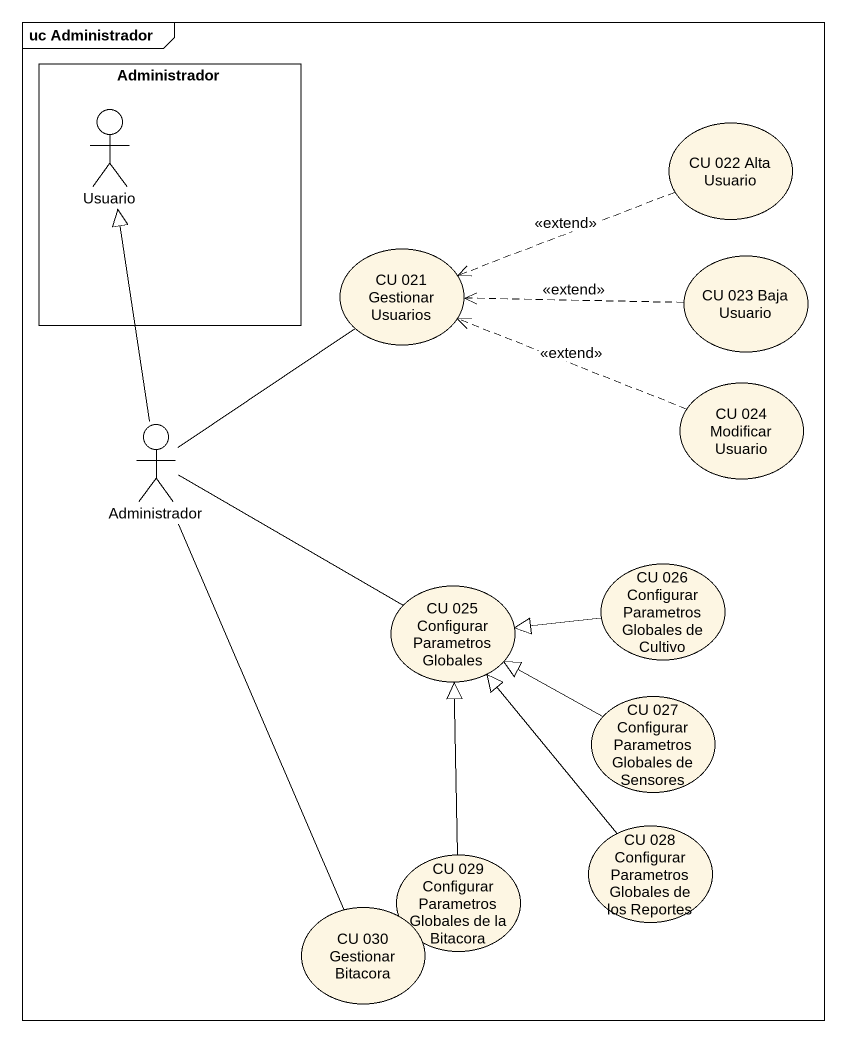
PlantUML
@startuml
mainframe uc Administrador
rectangle Administrador {
  actor Usuario
}
usecase "CU 022 Alta Usuario" as CU_022_Alta_Usuario
usecase "CU 021 Gestionar Usuarios" as CU_021_Gestionar_Usuarios
usecase "CU 023 Baja Usuario" as CU_023_Baja_Usuario
usecase "CU 024 Modificar Usuario" as CU_024_Modificar_Usuario
actor "Administrador" as Administrador_2
usecase "CU 026 Configurar Parametros Globales de Cultivo" as CU_026_Configurar
usecase "CU 025 Configurar Parametros Globales" as CU_025_Configurar
usecase "CU 027 Configurar Parametros Globales de Sensores" as CU_027_Configurar
usecase "CU 029 Configurar Parametros Globales de la Bitacora" as CU_029_Configurar
usecase "CU 028 Configurar Parametros Globales de los Reportes" as CU_028_Configurar
usecase "CU 030 Gestionar Bitacora" as CU_030_Gestionar_Bitacora
CU_022_Alta_Usuario .left.> CU_021_Gestionar_Usuarios : <<extend>>
CU_023_Baja_Usuario .left.> CU_021_Gestionar_Usuarios : <<extend>>
CU_024_Modificar_Usuario .left.> CU_021_Gestionar_Usuarios : <<extend>>
Administrador_2 -up-|> Usuario
Administrador_2 -up- CU_021_Gestionar_Usuarios
Administrador_2 -right- CU_025_Configurar
Administrador_2 -- CU_030_Gestionar_Bitacora
CU_026_Configurar -left-|> CU_025_Configurar
CU_027_Configurar -left-|> CU_025_Configurar
CU_029_Configurar -up-|> CU_025_Configurar
CU_028_Configurar -up-|> CU_025_Configurar
@enduml
